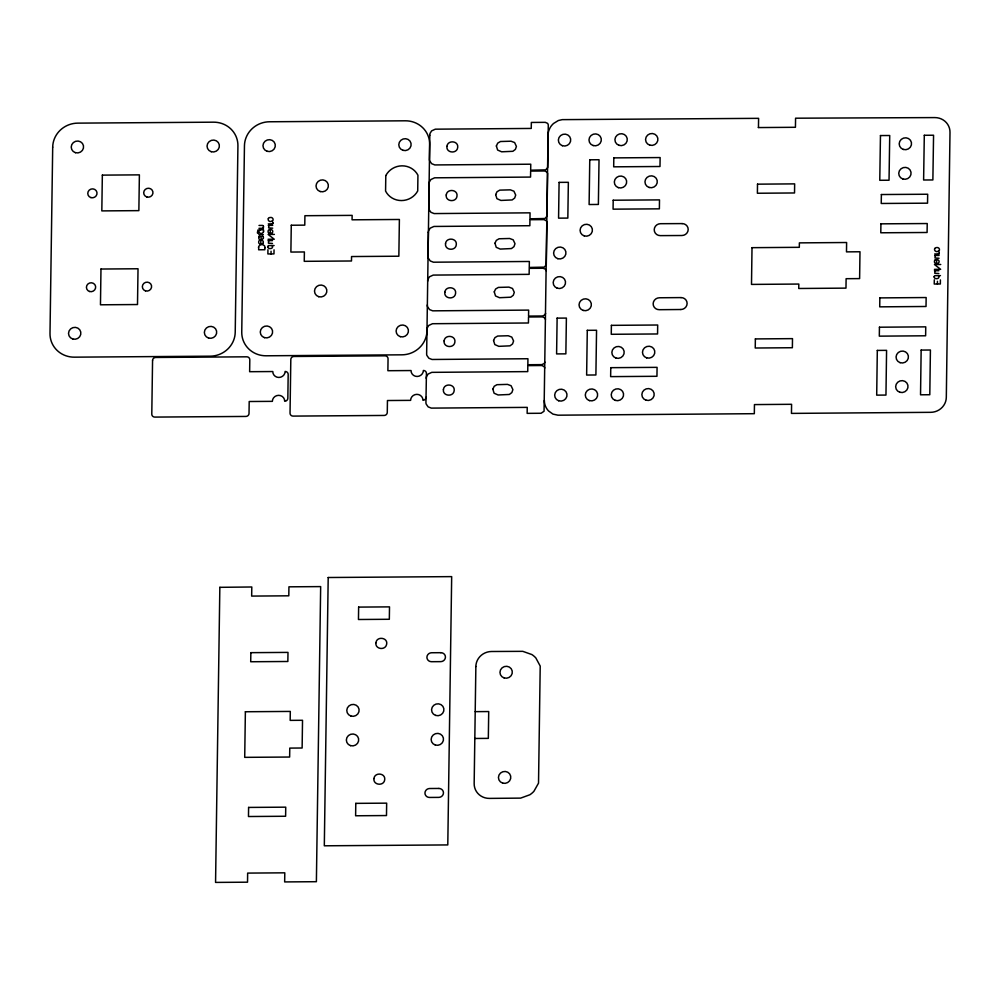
<?xml version="1.0" encoding="UTF-8"?>
<svg xmlns="http://www.w3.org/2000/svg" width="1000" height="1000" viewBox="0 0 1000 1000"><rect width="100%" height="100%" fill="white"/><g stroke="black" fill="none" stroke-linecap="round" stroke-linejoin="round"><path stroke-width="1.5" d="M260.788 244.1L260.85 240.1A7.388 7.1 -15.7 0 1 261.737 240.225A2.087 2 -15.7 0 1 263.012 243.212L262.688 243.512M264.85 247.688L264.825 249.737L258.65 249.788L258.712 247.4M267.938 249.725L267.875 253.95L273.975 253.9L274.037 249.825M270.2 233.463L270.262 229.475A7.388 7.1 -15.7 0 1 271.163 229.587A2.087 2 -15.7 0 1 272.425 232.587M271.025 253.912L271.062 251.225M934.3 279.812L934.237 284.037L940.35 283.988L940.4 279.913M936.562 263.55L936.625 259.562A7.388 7.1 -15.7 0 1 937.525 259.675A2.087 2 -15.7 0 1 938.787 262.675L938.475 262.975A3.1 2.975 -15.7 0 1 937.8 263.387L937.362 263.538A9.513 9.137 -15.7 0 1 936.363 263.55A2.112 2.025 -15.7 0 1 934.862 262.863A1.725 1.663 -15.7 0 1 934.488 262.075A3.162 3.038 -15.7 0 1 934.475 261.175A1.688 1.613 -15.7 0 1 935.238 259.913M937.4 284L937.438 281.312M758.462 127.438L758.6 118.338L562.25 119.637L558.325 120.538L553.575 123.462A16.812 16.137 -15.7 0 0 549.975 127.938L548.812 130.625A15.775 15.15 -15.7 0 0 548.062 135.05L544.062 411.238L541.087 413.263L527.15 413.363L527.238 407.375L431.312 408.113L428.162 406.875L426.25 404.15A4.338 4.162 -15.7 0 1 425.95 402.163L426.425 373.425A3.1 2.975 -15.7 0 0 423.387 370.462A6.188 5.938 -15.7 0 1 417.125 376.463A6.188 5.938 -15.7 0 1 411.037 370.55L387.887 370.712L388.05 358.787A3.1 2.975 -15.7 0 0 385.012 355.825L293.938 356.475A3.1 2.975 -15.7 0 0 290.812 359.487L290.038 413.137A3.1 2.975 -15.7 0 0 293.075 416.1L384.15 415.45A3.1 2.975 -15.7 0 0 387.275 412.45L387.45 400.525L410.6 400.363A6.188 5.938 -15.7 0 1 416.863 394.35A6.188 5.938 -15.7 0 1 422.95 400.275A3.1 2.975 -15.7 0 0 426.075 397.262M545.588 313.438L544.913 314.925L542.5 315.988L528.562 316.1L528.638 310.1L432.713 310.837L429.575 309.6L427.65 306.887A4.338 4.162 -15.7 0 1 427.35 304.887M544.875 362.075L544.2 363.562L541.8 364.625L527.85 364.738L527.938 358.738L432.013 359.475L428.875 358.237L426.95 355.513A4.338 4.162 -15.7 0 1 426.65 353.525L429.675 144.475A24.775 23.775 -15.7 0 0 405.325 120.8L269.488 121.775A24.775 23.775 -15.7 0 0 244.45 145.8L241.75 332.113A24.775 23.775 -15.7 0 0 266.1 355.788L401.925 354.825A24.775 23.775 -15.7 0 0 426.975 330.8M935.062 270.738L934.762 273.263L938.838 273.525M259.425 236.188L261.05 236.575A2.325 2.237 -15.7 0 1 261.05 237.787A1.613 1.538 -15.7 0 0 261.012 238.388L261.975 239.425L263.263 238.55A2.562 2.462 -15.7 0 0 263.087 236.55M268.925 225.387L268.612 227.9L272.7 228.162M268.7 240.65L268.4 243.175L272.475 243.438M935.288 255.475L934.987 257.987L939.062 258.25M260.487 229.713L259.312 230.588A1.825 1.762 -15.7 0 0 258.913 231.525A2.288 2.188 -15.7 0 0 263.4 231.812M274.088 245.538L268.55 245.575A1.35 1.288 -15.7 0 0 267.825 246.7M940.45 275.625L934.925 275.663A1.35 1.288 -15.7 0 0 934.188 276.788M681.025 297.587L659.412 297.775A6.188 5.938 -15.7 0 0 653.15 303.788A6.188 5.938 -15.7 0 0 659.262 309.7L680.863 309.513M758.3 127.575L795.438 127.287L795.575 118.2L934.825 117.587A15.475 14.85 -15.7 0 1 950 132.375L946.312 397.35A15.425 14.8 -15.7 0 1 930.713 412.325L791.462 413.4L791.587 404.3L754.45 404.588L754.325 413.688L557.962 415.188L552.938 414.1L548.562 410.95A16.387 15.725 -15.7 0 1 545 404.85A16 15.35 -15.7 0 1 544.375 400.4M268.288 223.888L272.762 223.863M259 225.45L261.75 225.425A2.525 2.425 -15.7 0 1 263.163 225.688M268.263 225.387L272.738 225.35M258.962 228.312L263.438 228.275M274.375 234.4L268.113 234.438L274.262 239.237L268.062 239.275M258.863 234.725L263.337 234.7M268.038 240.65L272.512 240.625M934.65 253.975L939.125 253.95M934.625 255.475L939.1 255.438M940.738 264.488L934.488 264.525L940.625 269.325L934.425 269.363M934.412 270.75L938.888 270.712M475.213 711.65L488.713 711.55L488.325 738.375L474.812 738.475M262.188 236.075L263.038 236.575M546.175 270.75L545.55 269.275L543.162 268.25L529.225 268.35L529.138 274.35L433.212 275.087L429.487 276.8L428.038 279.125A4.338 4.162 -15.7 0 0 427.688 281.125M545.475 319.387L544.837 317.913L542.463 316.887L528.525 316.988L528.438 322.987L432.512 323.713L428.787 325.425L427.337 327.75A4.338 4.162 -15.7 0 0 426.975 329.75M544.775 368.013L544.138 366.55L541.75 365.513L527.812 365.625L527.737 371.613L431.8 372.35L428.075 374.062L426.625 376.388A4.338 4.162 -15.7 0 0 426.275 378.387M938.662 250.812A2.387 2.288 -15.7 0 1 934.675 248.512M938.988 251.062A2.312 2.212 -15.7 0 0 936.675 247.575L936.325 247.6A2.013 1.925 -15.7 0 0 934.837 248.562M939.338 253.038A1.4 1.35 -15.7 0 1 938.425 253.888M939 252.262A1.512 1.45 -15.7 0 1 939.25 253M935.25 259.925A7.5 7.2 -15.7 0 1 935.938 259.613M934.075 276.8A2.175 2.087 -15.7 0 0 936.438 278.65A3.162 3.038 -15.7 0 0 938.112 278.312A1.7 1.625 -15.7 0 0 938.3 275.637M681 297.587A6.188 5.938 -15.7 0 1 687.113 303.488A6.188 5.938 -15.7 0 1 680.85 309.513M272.3 220.725A2.387 2.288 -15.7 0 1 268.3 218.425M272.625 220.975A2.312 2.212 -15.7 0 0 270.312 217.488L269.95 217.512A2.013 1.925 -15.7 0 0 268.463 218.475M272.962 222.95A1.4 1.35 -15.7 0 1 272.05 223.787M272.625 222.175A1.512 1.45 -15.7 0 1 272.887 222.913M269.575 229.513A7.5 7.2 -15.7 0 0 268.888 229.838A1.688 1.613 -15.7 0 0 268.137 231.088A3.162 3.038 -15.7 0 0 268.125 231.975A1.725 1.663 -15.7 0 0 268.5 232.763A2.112 2.025 -15.7 0 0 270 233.487A9.513 9.137 -15.7 0 0 270.9 233.475L271.425 233.3A3.1 2.975 -15.7 0 0 272.113 232.887M267.712 246.713A2.175 2.087 -15.7 0 0 270.062 248.562A3.162 3.038 -15.7 0 0 271.737 248.225A1.7 1.625 -15.7 0 0 271.925 245.55M263.137 225.738A1.675 1.613 -15.7 0 1 262.738 228.188M258.512 233.388A1.312 1.262 -15.7 0 1 257.375 232.913L257.938 230.025L263.412 229.7A5.663 5.425 -15.7 0 1 263.6 231.863M258.825 237.1A1.512 1.45 -15.7 0 1 259.175 236.4M259.562 239.562A2.125 2.037 -15.7 0 1 258.988 237.162M260.163 240.15A7.5 7.2 -15.7 0 0 259.462 240.475A1.688 1.613 -15.7 0 0 258.712 241.713A3.162 3.038 -15.7 0 0 258.712 242.613A1.725 1.663 -15.7 0 0 259.088 243.4A2.112 2.025 -15.7 0 0 260.587 244.112A9.513 9.137 -15.7 0 0 261.488 244.1L262.013 243.938A3.1 2.975 -15.7 0 0 262.7 243.512M258.425 247.35A3.4 3.262 -15.7 0 1 265.163 247.675M52.7 147.162L50 333.488A24.775 23.775 -15.7 0 0 74.35 357.163L210.175 356.188A24.775 23.775 -15.7 0 0 235.225 332.163L237.925 145.838A24.775 23.775 -15.7 0 0 213.575 122.175L77.737 123.138A24.775 23.775 -15.7 0 0 52.7 147.162M100.975 269.037L100.463 304.8L137.5 304.538L138.025 268.762L100.975 269.037M102.338 175.125L101.825 210.9L138.863 210.637L139.388 174.862L102.338 175.125M152.562 360.462L151.788 414.125A3.1 2.975 -15.7 0 0 154.825 417.088L245.9 416.438A3.1 2.975 -15.7 0 0 249.025 413.438L249.2 401.512L272.35 401.35A6.188 5.938 -15.7 0 1 278.612 395.337A6.188 5.938 -15.7 0 1 284.7 401.262A3.1 2.975 -15.7 0 0 287.838 398.25L288.175 374.4A3.1 2.975 -15.7 0 0 285.138 371.45A6.188 5.938 -15.7 0 1 278.875 377.45A6.188 5.938 -15.7 0 1 272.787 371.538L249.638 371.7L249.8 359.775A3.1 2.975 -15.7 0 0 246.762 356.812L155.688 357.463A3.1 2.975 -15.7 0 0 152.562 360.462M219.838 587.325L215.562 882.412L247.525 882.188L247.65 873.1L284.788 872.825L284.662 881.925L316.388 881.7L320.662 586.6L288.938 586.825L288.8 595.812L251.663 596.087L251.8 586.987L219.838 587.325M245.375 711.75L244.713 757.35L289.637 757.038L289.775 748.1L302.125 748.012L302.525 720.288L290.175 720.375L290.3 711.425L245.375 711.75M248.6 807.425L248.475 816.525L285.613 816.25L285.738 807.163L248.6 807.425M250.85 652.663L250.712 661.75L287.85 661.488L287.987 652.4L250.85 652.663M291.275 225.238L290.887 252.062L304.387 251.962L304.25 261.325L351.488 260.988L351.55 256.55L398.85 256.212L399.387 219.475L352.075 219.812L352.137 215.375L304.913 215.712L304.775 225.138L291.275 225.238M328.2 577.513L324.312 845.8L447.788 844.925L451.675 576.625L328.2 577.513M355.788 803.363L355.613 815.775L386.488 815.55L386.662 803.15L355.788 803.363M358.638 607.1L358.462 619.5L389.325 619.275L389.513 606.875L358.638 607.1M373.95 778.55C372.9 785.3 384.038 786.413 384.712 779.737C385.725 772.95 374.663 771.938 373.95 778.55M375.913 642.8C374.938 649.2 385.125 650.725 386.562 644.613C388.525 637.487 376.662 635.825 375.913 642.8M385.8 175.575L385.575 191.062A18.038 17.312 -15.7 0 0 401.463 200.562A18.038 17.312 -15.7 0 0 417.713 190.95L417.938 175.225A18.038 17.312 -15.7 0 0 401.975 165.837A18.038 17.312 -15.7 0 0 385.8 175.575M428.387 232.488L428.062 256.25A4.338 4.162 -15.7 0 0 428.363 258.25L430.275 260.963L433.425 262.2L529.35 261.475L529.263 267.462L544.3 267.137L546.287 264.812L546.888 222.113L546.25 220.65L543.862 219.613L529.925 219.713L529.85 225.712L433.925 226.45L430.188 228.162L428.75 230.487A4.338 4.162 -15.7 0 0 428.387 232.488M429.1 183.85L428.762 207.613A4.338 4.162 -15.7 0 0 429.062 209.613L430.988 212.338L434.125 213.575L530.05 212.838L529.975 218.825L545 218.5L547 216.175L547.587 173.475L546.95 172.013L544.575 170.975L530.638 171.088L530.55 177.075L434.625 177.812L430.9 179.525L429.45 181.85A4.338 4.162 -15.7 0 0 429.1 183.85M429.8 135.213L429.475 158.988A4.338 4.162 -15.7 0 0 429.762 160.975L431.688 163.7L434.825 164.938L530.763 164.2L530.675 170.2L545.7 169.862L547.7 167.537L548.288 124.838L547.663 123.375L545.275 122.338L531.337 122.45L531.25 128.438L435.325 129.175L431.6 130.887L430.15 133.212A4.338 4.162 -15.7 0 0 429.8 135.213M443.413 389.513C442.4 396.262 453.475 397.312 454.175 390.688C455.225 383.837 444.087 382.925 443.413 389.513M444.113 340.875C443.113 347.638 454.175 348.688 454.888 342.05C455.925 335.213 444.8 334.3 444.113 340.875M444.825 292.238C443.812 299.025 454.875 300.05 455.588 293.412C456.637 286.575 445.5 285.663 444.825 292.238M445.525 243.6C444.513 250.362 455.588 251.412 456.287 244.788C457.337 237.938 446.2 237.025 445.525 243.6M446.238 194.975C445.225 201.725 456.287 202.775 457 196.15C458.05 189.3 446.912 188.388 446.238 194.975M446.938 146.337C445.925 153.112 457 154.137 457.7 147.513C458.75 140.662 447.612 139.75 446.938 146.337M475.863 666.513L474.162 783.6A15.488 14.863 -15.7 0 0 489.387 798.4L520.65 798.112L529.837 794.775A21.938 21.05 -15.7 0 0 533.9 791.325L538.525 783.138L540.212 666.062L535.837 657.938A21.938 21.05 -15.7 0 0 531.862 654.55L522.775 651.338L491.512 651.5A15.488 14.863 -15.7 0 0 475.863 666.513M557.125 318.137L556.6 353.913L565.862 353.85L566.388 318.075L557.125 318.137M559.087 182.375L558.575 218.15L567.837 218.088L568.35 182.312L559.087 182.375M587.288 330.325L586.638 375.05L595.9 374.975L596.55 330.262L587.288 330.325M589.763 159.8L589.113 204.525L598.375 204.45L599.025 159.738L589.763 159.8M610.775 367.675L610.638 376.625L656.95 376.287L657.075 367.35L610.775 367.675M611.388 325.35L611.263 334.288L657.562 333.963L657.688 325.012L611.388 325.35M613.2 200.225L613.075 209.163L659.375 208.837L659.5 199.887L613.2 200.225M613.812 157.887L613.688 166.825L659.987 166.5L660.125 157.562L613.812 157.887M752.013 247.675L751.5 284.413L798.812 284.05L798.75 288.488L845.975 288.125L846.112 278.7L859.613 278.6L859.987 251.762L846.488 251.875L846.612 242.512L799.375 242.875L799.312 247.312L752.013 247.675M755.362 338.925L755.238 348.013L792.375 347.725L792.5 338.638L755.362 338.925M757.513 184.163L757.387 193.25L794.525 192.963L794.65 183.875L757.513 184.163M877.312 350.425L876.7 395.138L885.962 395.075L886.575 350.35L877.312 350.425M879.438 327.212L879.312 336.15L925.625 335.788L925.75 326.85L879.438 327.212M879.837 297.9L879.725 306.85L926.025 306.488L926.15 297.538L879.837 297.9M921.15 350.087L920.537 394.8L929.8 394.725L930.413 350.012L921.15 350.087M880.462 135.562L879.775 180.287L889.038 180.225L889.725 135.512L880.462 135.562M880.925 223.837L880.788 232.787L927.087 232.488L927.225 223.538L880.925 223.837M881.375 194.537L881.237 203.475L927.537 203.175L927.675 194.237L881.375 194.537M924.3 135.287L923.612 180L932.875 179.95L933.562 135.225L924.3 135.287M496.375 145.963L497.625 150.05L501.637 151.8L512.863 151.3L515.388 149.388L516.413 146.438L514.612 142.55L511.037 141.213L500.475 141.512L497.725 143.112L496.375 145.963M495.675 194.587L496.925 198.688L500.925 200.438L512.15 199.938L514.688 198.025L515.7 195.062L513.913 191.188L510.337 189.85L499.762 190.138L497.025 191.737L495.675 194.587M494.975 243.225L496.225 247.312L500.225 249.075L511.45 248.562L513.975 246.65L515 243.7L513.2 239.825L509.625 238.487L499.062 238.775L496.312 240.375L494.975 243.225M494.263 291.863L495.513 295.95L499.525 297.712L510.737 297.2L513.275 295.287L514.3 292.337L512.5 288.463L508.925 287.125L498.363 287.413L495.613 289.012L494.263 291.863M493.562 340.5L494.812 344.588L498.812 346.337L510.037 345.838L512.562 343.925L513.587 340.975L511.788 337.1L508.225 335.75L497.65 336.05L494.913 337.65L493.562 340.5M492.85 389.125L494.1 393.225L498.113 394.975L509.338 394.475L511.863 392.562L512.888 389.613L511.087 385.725L507.512 384.387L496.95 384.688L494.2 386.287L492.85 389.125M440.875 652.688L431.613 652.75A4.65 4.462 -15.7 0 0 426.912 657.262A4.65 4.462 -15.7 0 0 431.475 661.7L440.737 661.637A4.65 4.462 -15.7 0 0 445.438 657.125A4.65 4.462 -15.7 0 0 440.875 652.688M438.9 788.45L429.637 788.512A4.65 4.462 -15.7 0 0 424.95 793.012A4.65 4.462 -15.7 0 0 429.513 797.45L438.775 797.387A4.65 4.462 -15.7 0 0 443.462 792.887A4.65 4.462 -15.7 0 0 438.9 788.45M682.113 223.588L660.487 223.7A6.188 5.938 -15.7 0 0 654.225 229.7A6.188 5.938 -15.7 0 0 660.312 235.625L681.925 235.512A6.188 5.938 -15.7 0 0 688.188 229.513A6.188 5.938 -15.7 0 0 682.1 223.588M646.688 357.875A6.188 5.938 -15.7 0 0 654.7 350.875A6.188 5.938 -15.7 0 0 644.562 347.8A6.188 5.938 -15.7 0 0 646.688 357.875M615.887 358.038A6.188 5.938 -15.7 0 0 624.113 351.275A6.188 5.938 -15.7 0 0 614.087 347.9A6.188 5.938 -15.7 0 0 615.887 358.038M583.25 310.45A6.188 5.938 -15.7 0 0 591.263 303.438A6.188 5.938 -15.7 0 0 581.125 300.375A6.188 5.938 -15.7 0 0 583.25 310.45M589.5 400.613A6.188 5.938 -15.7 0 0 597.525 393.612A6.188 5.938 -15.7 0 0 587.375 390.538A6.188 5.938 -15.7 0 0 589.5 400.613M593.2 145.55A6.188 5.938 -15.7 0 0 601.213 138.55A6.188 5.938 -15.7 0 0 591.075 135.475A6.188 5.938 -15.7 0 0 593.2 145.55M649.775 145.15A6.188 5.938 -15.7 0 0 657.788 138.15A6.188 5.938 -15.7 0 0 647.65 135.075A6.188 5.938 -15.7 0 0 649.775 145.15M618.962 145.312A6.188 5.938 -15.7 0 0 627.2 138.55A6.188 5.938 -15.7 0 0 617.163 135.162A6.188 5.938 -15.7 0 0 618.962 145.312M618.35 187.638A6.188 5.938 -15.7 0 0 626.587 180.875A6.188 5.938 -15.7 0 0 616.55 177.5A6.188 5.938 -15.7 0 0 618.35 187.638M649.163 187.475A6.188 5.938 -15.7 0 0 657.175 180.475A6.188 5.938 -15.7 0 0 647.038 177.413A6.188 5.938 -15.7 0 0 649.163 187.475M646.075 400.213A6.188 5.938 -15.7 0 0 654.087 393.212A6.188 5.938 -15.7 0 0 643.95 390.138A6.188 5.938 -15.7 0 0 646.075 400.213M615.262 400.375A6.188 5.938 -15.7 0 0 623.5 393.612A6.188 5.938 -15.7 0 0 613.475 390.225A6.188 5.938 -15.7 0 0 615.262 400.375M584.288 235.925A6.188 5.938 -15.7 0 0 592.3 228.912A6.188 5.938 -15.7 0 0 582.163 225.85A6.188 5.938 -15.7 0 0 584.288 235.925M899.887 392.287A6.188 5.938 -15.7 0 0 907.9 385.288A6.188 5.938 -15.7 0 0 897.75 382.212A6.188 5.938 -15.7 0 0 899.887 392.287M900.113 362.663A6.188 5.938 -15.7 0 0 908.337 355.887A6.188 5.938 -15.7 0 0 898.3 352.512A6.188 5.938 -15.7 0 0 900.113 362.663M903.4 149.45A6.188 5.938 -15.7 0 0 911.413 142.45A6.188 5.938 -15.7 0 0 901.275 139.375A6.188 5.938 -15.7 0 0 903.4 149.45M902.763 178.962A6.188 5.938 -15.7 0 0 911 172.213A6.188 5.938 -15.7 0 0 900.975 168.825A6.188 5.938 -15.7 0 0 902.763 178.962M558.7 400.775A6.188 5.938 -15.7 0 0 566.925 394.012A6.188 5.938 -15.7 0 0 556.9 390.637A6.188 5.938 -15.7 0 0 558.7 400.775M562.388 145.712A6.188 5.938 -15.7 0 0 570.625 138.95A6.188 5.938 -15.7 0 0 560.6 135.575A6.188 5.938 -15.7 0 0 562.388 145.712M557.825 258.688A6.188 5.938 -15.7 0 0 565.837 251.688A6.188 5.938 -15.7 0 0 555.7 248.612A6.188 5.938 -15.7 0 0 557.825 258.688M557.212 288.2A6.188 5.938 -15.7 0 0 565.45 281.438A6.188 5.938 -15.7 0 0 555.413 278.062A6.188 5.938 -15.7 0 0 557.212 288.2M318.725 296.7A6.188 5.938 -15.7 0 0 326.737 289.7A6.188 5.938 -15.7 0 0 316.588 286.625A6.188 5.938 -15.7 0 0 318.725 296.7M320.25 191.55A6.188 5.938 -15.7 0 0 328.263 184.537A6.188 5.938 -15.7 0 0 318.113 181.475A6.188 5.938 -15.7 0 0 320.25 191.55M89.575 291.5A4.65 4.462 -15.7 0 0 95.575 286.25A4.65 4.462 -15.7 0 0 87.975 283.95A4.65 4.462 -15.7 0 0 89.575 291.5M145.5 290.887A4.65 4.462 -15.7 0 0 151.512 285.637A4.65 4.462 -15.7 0 0 143.912 283.325A4.65 4.462 -15.7 0 0 145.5 290.887M146.862 196.988A4.65 4.462 -15.7 0 0 152.875 191.725A4.65 4.462 -15.7 0 0 145.262 189.425A4.65 4.462 -15.7 0 0 146.862 196.988M90.925 197.6A4.65 4.462 -15.7 0 0 96.938 192.35A4.65 4.462 -15.7 0 0 89.338 190.037A4.65 4.462 -15.7 0 0 90.925 197.6M400.312 336.662A6.188 5.938 -15.7 0 0 408.325 329.663A6.188 5.938 -15.7 0 0 398.188 326.587A6.188 5.938 -15.7 0 0 400.312 336.662M264.488 337.638A6.188 5.938 -15.7 0 0 272.5 330.637A6.188 5.938 -15.7 0 0 262.362 327.562A6.188 5.938 -15.7 0 0 264.488 337.638M208.562 338.038A6.188 5.938 -15.7 0 0 216.575 331.025A6.188 5.938 -15.7 0 0 206.438 327.962A6.188 5.938 -15.7 0 0 208.562 338.038M72.737 339A6.188 5.938 -15.7 0 0 80.75 332A6.188 5.938 -15.7 0 0 70.612 328.925A6.188 5.938 -15.7 0 0 72.737 339M403.013 150.338A6.188 5.938 -15.7 0 0 411.025 143.338A6.188 5.938 -15.7 0 0 400.887 140.262A6.188 5.938 -15.7 0 0 403.013 150.338M267.188 151.312A6.188 5.938 -15.7 0 0 275.2 144.312A6.188 5.938 -15.7 0 0 265.062 141.237A6.188 5.938 -15.7 0 0 267.188 151.312M211.262 151.713A6.188 5.938 -15.7 0 0 219.275 144.713A6.188 5.938 -15.7 0 0 209.137 141.637A6.188 5.938 -15.7 0 0 211.262 151.713M75.438 152.675A6.188 5.938 -15.7 0 0 83.45 145.675A6.188 5.938 -15.7 0 0 73.312 142.6A6.188 5.938 -15.7 0 0 75.438 152.675M350.812 716A6.188 5.938 -15.7 0 0 359.038 709.237A6.188 5.938 -15.7 0 0 349.012 705.863A6.188 5.938 -15.7 0 0 350.812 716M350.562 745.638A6.188 5.938 -15.7 0 0 358.575 738.637A6.188 5.938 -15.7 0 0 348.438 735.562A6.188 5.938 -15.7 0 0 350.562 745.638M435.35 745.037A6.188 5.938 -15.7 0 0 443.375 738.025A6.188 5.938 -15.7 0 0 433.225 734.963A6.188 5.938 -15.7 0 0 435.35 745.037M435.6 715.4A6.188 5.938 -15.7 0 0 443.837 708.637A6.188 5.938 -15.7 0 0 433.8 705.263A6.188 5.938 -15.7 0 0 435.6 715.4M502.663 783.112A6.188 5.938 -15.7 0 0 510.675 776.112A6.188 5.938 -15.7 0 0 500.525 773.037A6.188 5.938 -15.7 0 0 502.663 783.112M504.175 677.95A6.188 5.938 -15.7 0 0 512.2 670.95A6.188 5.938 -15.7 0 0 502.05 667.875A6.188 5.938 -15.7 0 0 504.175 677.95"/></g></svg>
